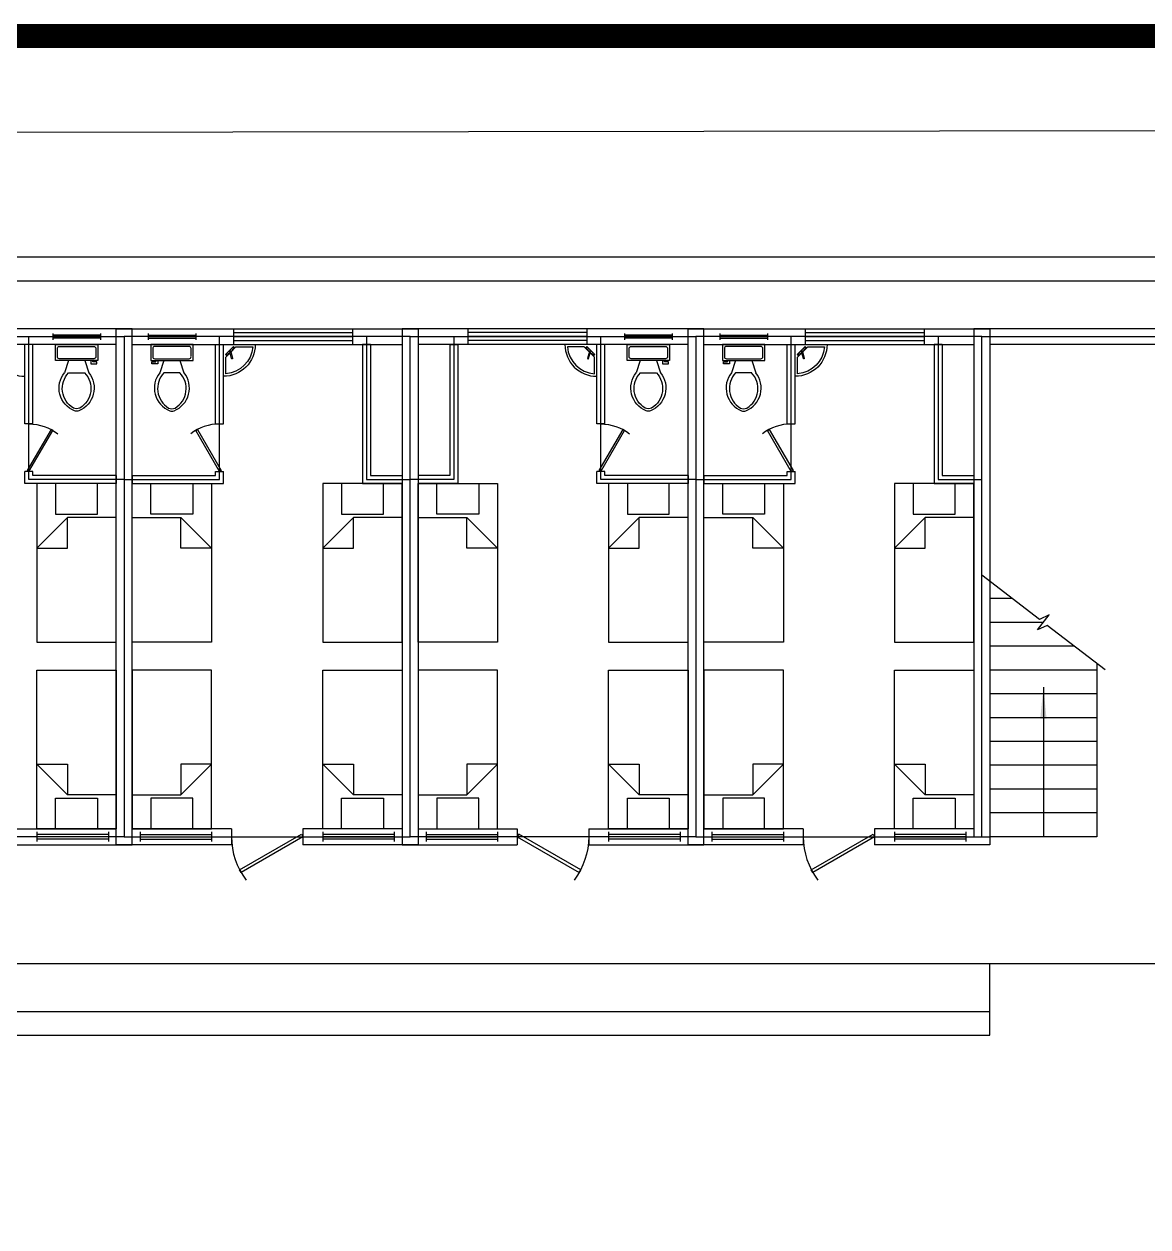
# Model space of a CAD drawing. Extents: x 532522 to 2902776, y -101917278 to 111238625.
# Drawn here: x 2902240.82 to 2902254.97, y 2548952.33 to 2548967.49 of the extents above; entities that cross this region are included whole.
import ezdxf

# ---------------------------------------------------------------- set-up
doc = ezdxf.new("R2010")
doc.units = 0
doc.header["$LTSCALE"] = 1000
doc.header["$MEASUREMENT"] = 0
doc.layers.get('0').update_dxf_attribs({"linetype": 'CONTINUOUS'})
for name, color, linetype in [('施工临建布置', 7, 'CONTINUOUS'), ('施工生活区', 252, 'CONTINUOUS'), ('边坡', 3, 'CONTINUOUS')]:
    doc.layers.add(name, color=color, linetype=linetype)

# ---------------------------------------------------------------- blocks, each defined once
blk = doc.blocks.new('Faucet - kit sink top')
for p, q in [((-5.5, -0.75), (-5.5, -1.25)), ((-4.94278, -0.75), (-5.5, -0.75)), ((-5.5, -1.25), (-4.94278, -1.25)), ((-0.14775, -1.7441), (3.56698, -8.1782)), ((4.43301, -7.6782), (0.71828, -1.2441)), ((4.94278, -0.75), (5.5, -0.75)), ((5.5, -1.25), (4.94278, -1.25)), ((5.5, -0.75), (5.5, -1.25))]:
    blk.add_line(p, q)
blk.add_lwpolyline([(-0.00587, -2), (-6, -2), (-6, 0), (6, 0), (6, -2), (1.15195, -2)])
for centre, radius in [((-4, -1), 1), ((4, -1), 1), ((0, -1), 0.75)]:
    blk.add_circle(centre, radius)
blk.add_arc((4, -7.9282), 0.5, 210, 30)
blk = doc.blocks.new('宿舍楼')
at = {"layer": '施工生活区'}
for p, q in [((22.7, 0), (22.7, -0.9)), ((10.7, -2.6), (10.7, -4.6)), ((10.7, -2.6), (10.7, -4.6)), ((11.7, -4.6), (11.7, -2.6)), ((11.7, -4.6), (11.7, -2.6)), ((11.9, -4.6), (11.9, -2.6)), ((11.9, -4.6), (11.9, -2.6)), ((12.9, -2.6), (12.9, -4.6)), ((12.9, -2.6), (12.9, -4.6)), ((14.3, -2.6), (14.3, -4.6)), ((14.3, -2.6), (14.3, -4.6)), ((15.3, -4.6), (15.3, -2.6)), ((15.3, -4.6), (15.3, -2.6)), ((15.5, -4.6), (15.5, -2.6)), ((15.5, -4.6), (15.5, -2.6)), ((16.5, -2.6), (16.5, -4.6)), ((16.5, -2.6), (16.5, -4.6)), ((17.9, -2.6), (17.9, -4.6)), ((17.9, -2.6), (17.9, -4.6)), ((18.9, -4.6), (18.9, -2.6)), ((18.9, -4.6), (18.9, -2.6)), ((19.1, -4.6), (19.1, -2.6)), ((19.1, -4.6), (19.1, -2.6)), ((20.1, -2.6), (20.1, -4.6)), ((20.1, -2.6), (20.1, -4.6)), ((21.5, -2.6), (21.5, -4.6)), ((21.5, -2.6), (21.5, -4.6)), ((22.5, -4.6), (22.5, -2.6)), ((22.5, -4.6), (22.5, -2.6)), ((10.7, -3.414), (11.086, -3.028)), ((10.7, -3.414), (11.086, -3.028)), ((11.7, -3.028), (11.086, -3.028)), ((11.086, -3.414), (11.086, -3.028)), ((11.7, -3.028), (11.086, -3.028)), ((11.086, -3.414), (11.086, -3.028)), ((11.9, -3.028), (12.514, -3.028)), ((11.9, -3.028), (12.514, -3.028)), ((12.514, -3.414), (12.514, -3.028)), ((12.9, -3.414), (12.514, -3.028)), ((12.514, -3.414), (12.514, -3.028)), ((12.9, -3.414), (12.514, -3.028)), ((14.3, -3.414), (14.686, -3.028)), ((14.3, -3.414), (14.686, -3.028)), ((15.3, -3.028), (14.686, -3.028)), ((14.686, -3.414), (14.686, -3.028)), ((15.3, -3.028), (14.686, -3.028)), ((14.686, -3.414), (14.686, -3.028)), ((15.5, -3.028), (16.114, -3.028)), ((15.5, -3.028), (16.114, -3.028)), ((16.114, -3.414), (16.114, -3.028)), ((16.5, -3.414), (16.114, -3.028)), ((16.114, -3.414), (16.114, -3.028)), ((16.5, -3.414), (16.114, -3.028)), ((17.9, -3.414), (18.286, -3.028)), ((17.9, -3.414), (18.286, -3.028)), ((18.9, -3.028), (18.286, -3.028)), ((18.286, -3.414), (18.286, -3.028)), ((18.9, -3.028), (18.286, -3.028)), ((18.286, -3.414), (18.286, -3.028)), ((19.1, -3.028), (19.714, -3.028)), ((19.1, -3.028), (19.714, -3.028)), ((19.714, -3.414), (19.714, -3.028)), ((20.1, -3.414), (19.714, -3.028)), ((19.714, -3.414), (19.714, -3.028)), ((20.1, -3.414), (19.714, -3.028)), ((21.5, -3.414), (21.886, -3.028)), ((21.5, -3.414), (21.886, -3.028)), ((22.5, -3.028), (21.886, -3.028)), ((21.886, -3.414), (21.886, -3.028)), ((22.5, -3.028), (21.886, -3.028)), ((21.886, -3.414), (21.886, -3.028)), ((10.7, -3.414), (11.086, -3.414)), ((10.7, -3.414), (11.086, -3.414)), ((12.9, -3.414), (12.514, -3.414)), ((12.9, -3.414), (12.514, -3.414)), ((14.3, -3.414), (14.686, -3.414)), ((14.3, -3.414), (14.686, -3.414)), ((16.5, -3.414), (16.114, -3.414)), ((16.5, -3.414), (16.114, -3.414)), ((17.9, -3.414), (18.286, -3.414)), ((17.9, -3.414), (18.286, -3.414)), ((20.1, -3.414), (19.714, -3.414)), ((20.1, -3.414), (19.714, -3.414)), ((21.5, -3.414), (21.886, -3.414)), ((21.5, -3.414), (21.886, -3.414)), ((10.7, -4.6), (11.7, -4.6)), ((10.7, -4.6), (11.7, -4.6)), ((12.9, -4.6), (11.9, -4.6)), ((12.9, -4.6), (11.9, -4.6)), ((14.3, -4.6), (15.3, -4.6)), ((14.3, -4.6), (15.3, -4.6)), ((16.5, -4.6), (15.5, -4.6)), ((16.5, -4.6), (15.5, -4.6)), ((17.9, -4.6), (18.9, -4.6)), ((17.9, -4.6), (18.9, -4.6)), ((20.1, -4.6), (19.1, -4.6)), ((20.1, -4.6), (19.1, -4.6)), ((21.5, -4.6), (22.5, -4.6)), ((21.5, -4.6), (22.5, -4.6)), ((10.7, -6.95), (10.7, -4.95)), ((10.7, -4.95), (11.7, -4.95)), ((10.7, -6.95), (10.7, -4.95)), ((10.7, -4.95), (11.7, -4.95)), ((11.7, -4.95), (11.7, -6.95)), ((11.7, -4.95), (11.7, -6.95)), ((11.9, -4.95), (11.9, -6.95)), ((12.9, -4.95), (11.9, -4.95)), ((11.9, -4.95), (11.9, -6.95)), ((12.9, -4.95), (11.9, -4.95)), ((12.9, -6.95), (12.9, -4.95)), ((12.9, -6.95), (12.9, -4.95)), ((14.3, -6.95), (14.3, -4.95)), ((14.3, -4.95), (15.3, -4.95)), ((14.3, -6.95), (14.3, -4.95)), ((14.3, -4.95), (15.3, -4.95)), ((15.3, -4.95), (15.3, -6.95)), ((15.3, -4.95), (15.3, -6.95)), ((15.5, -4.95), (15.5, -6.95)), ((16.5, -4.95), (15.5, -4.95)), ((15.5, -4.95), (15.5, -6.95)), ((16.5, -4.95), (15.5, -4.95)), ((16.5, -6.95), (16.5, -4.95)), ((16.5, -6.95), (16.5, -4.95)), ((17.9, -6.95), (17.9, -4.95)), ((17.9, -4.95), (18.9, -4.95)), ((17.9, -6.95), (17.9, -4.95)), ((17.9, -4.95), (18.9, -4.95)), ((18.9, -4.95), (18.9, -6.95)), ((18.9, -4.95), (18.9, -6.95)), ((19.1, -4.95), (19.1, -6.95)), ((20.1, -4.95), (19.1, -4.95)), ((19.1, -4.95), (19.1, -6.95)), ((20.1, -4.95), (19.1, -4.95)), ((20.1, -6.95), (20.1, -4.95)), ((20.1, -6.95), (20.1, -4.95)), ((21.5, -6.95), (21.5, -4.95)), ((21.5, -4.95), (22.5, -4.95)), ((21.5, -6.95), (21.5, -4.95)), ((21.5, -4.95), (22.5, -4.95)), ((22.5, -4.95), (22.5, -6.95)), ((22.5, -4.95), (22.5, -6.95)), ((22.986, -5.5), (22.7, -5.5)), ((10.7, -6.136), (11.086, -6.136)), ((10.7, -6.136), (11.086, -6.522)), ((10.7, -6.136), (11.086, -6.136)), ((10.7, -6.136), (11.086, -6.522)), ((11.086, -6.136), (11.086, -6.522)), ((11.086, -6.136), (11.086, -6.522)), ((12.514, -6.136), (12.514, -6.522)), ((12.9, -6.136), (12.514, -6.136)), ((12.9, -6.136), (12.514, -6.522)), ((12.514, -6.136), (12.514, -6.522)), ((12.9, -6.136), (12.514, -6.136)), ((12.9, -6.136), (12.514, -6.522)), ((14.3, -6.136), (14.686, -6.136)), ((14.3, -6.136), (14.686, -6.522)), ((14.3, -6.136), (14.686, -6.136)), ((14.3, -6.136), (14.686, -6.522)), ((14.686, -6.136), (14.686, -6.522)), ((14.686, -6.136), (14.686, -6.522)), ((16.114, -6.136), (16.114, -6.522)), ((16.5, -6.136), (16.114, -6.136)), ((16.5, -6.136), (16.114, -6.522)), ((16.114, -6.136), (16.114, -6.522)), ((16.5, -6.136), (16.114, -6.136)), ((16.5, -6.136), (16.114, -6.522)), ((17.9, -6.136), (18.286, -6.136)), ((17.9, -6.136), (18.286, -6.522)), ((17.9, -6.136), (18.286, -6.136)), ((17.9, -6.136), (18.286, -6.522)), ((18.286, -6.136), (18.286, -6.522)), ((18.286, -6.136), (18.286, -6.522)), ((19.714, -6.136), (19.714, -6.522)), ((20.1, -6.136), (19.714, -6.136)), ((20.1, -6.136), (19.714, -6.522)), ((19.714, -6.136), (19.714, -6.522)), ((20.1, -6.136), (19.714, -6.136)), ((20.1, -6.136), (19.714, -6.522)), ((21.5, -6.136), (21.886, -6.136)), ((21.5, -6.136), (21.886, -6.522)), ((21.5, -6.136), (21.886, -6.136)), ((21.5, -6.136), (21.886, -6.522)), ((21.886, -6.136), (21.886, -6.522)), ((21.886, -6.136), (21.886, -6.522)), ((11.7, -6.522), (11.086, -6.522)), ((11.7, -6.522), (11.086, -6.522)), ((11.9, -6.522), (12.514, -6.522)), ((11.9, -6.522), (12.514, -6.522)), ((15.3, -6.522), (14.686, -6.522)), ((15.3, -6.522), (14.686, -6.522)), ((15.5, -6.522), (16.114, -6.522)), ((15.5, -6.522), (16.114, -6.522)), ((18.9, -6.522), (18.286, -6.522)), ((18.9, -6.522), (18.286, -6.522)), ((19.1, -6.522), (19.714, -6.522)), ((19.1, -6.522), (19.714, -6.522)), ((22.5, -6.522), (21.886, -6.522)), ((22.5, -6.522), (21.886, -6.522)), ((15.3, -6.95), (14.3, -6.95)), ((15.3, -6.95), (14.3, -6.95)), ((15.5, -6.95), (16.5, -6.95)), ((15.5, -6.95), (16.5, -6.95)), ((22.5, -6.95), (21.5, -6.95)), ((22.5, -6.95), (21.5, -6.95))]:
    blk.add_line(p, q, dxfattribs=at)
at = {"layer": '施工生活区', "color": 6}
for p, q in [((43.5, -0.9), (4.7, -0.9)), ((13.271, -2.05), (13.252, -2.082)), ((13.271, -2.05), (13.252, -2.082)), ((13.252, -2.082), (14.031, -2.532)), ((13.252, -2.082), (14.031, -2.532)), ((14.05, -2.5), (13.271, -2.05)), ((14.05, -2.5), (13.271, -2.05)), ((16.75, -2.5), (17.529, -2.05)), ((16.75, -2.5), (17.529, -2.05)), ((17.548, -2.082), (16.769, -2.532)), ((17.548, -2.082), (16.769, -2.532)), ((17.529, -2.05), (17.548, -2.082)), ((17.529, -2.05), (17.548, -2.082)), ((20.471, -2.05), (20.452, -2.082)), ((20.471, -2.05), (20.452, -2.082)), ((20.452, -2.082), (21.231, -2.532)), ((20.452, -2.082), (21.231, -2.532)), ((21.25, -2.5), (20.471, -2.05)), ((21.25, -2.5), (20.471, -2.05)), ((10.45, -2.4), (11.9, -2.4)), ((10.45, -2.4), (11.9, -2.4)), ((11.7, -2.4), (11.7, -8.9)), ((11.7, -2.4), (11.7, -8.9)), ((13.15, -2.4), (11.7, -2.4)), ((13.15, -2.4), (11.7, -2.4)), ((11.9, -2.4), (11.9, -8.9)), ((11.9, -2.4), (11.9, -8.9)), ((13.15, -2.6), (13.15, -2.4)), ((13.15, -2.6), (13.15, -2.4)), ((14.05, -2.6), (14.05, -2.4)), ((15.5, -2.4), (14.05, -2.4)), ((14.05, -2.6), (14.05, -2.4)), ((15.5, -2.4), (14.05, -2.4)), ((15.3, -8.9), (15.3, -2.4)), ((15.3, -8.9), (15.3, -2.4)), ((15.3, -2.4), (16.75, -2.4)), ((15.3, -2.4), (16.75, -2.4)), ((15.5, -8.9), (15.5, -2.4)), ((15.5, -8.9), (15.5, -2.4)), ((16.75, -2.6), (16.75, -2.4)), ((16.75, -2.6), (16.75, -2.4)), ((17.65, -2.6), (17.65, -2.4)), ((17.65, -2.4), (19.1, -2.4)), ((17.65, -2.6), (17.65, -2.4)), ((17.65, -2.4), (19.1, -2.4)), ((18.9, -2.4), (18.9, -8.9)), ((18.9, -2.4), (18.9, -8.9)), ((20.35, -2.4), (18.9, -2.4)), ((20.35, -2.4), (18.9, -2.4)), ((19.1, -2.4), (19.1, -8.9)), ((19.1, -2.4), (19.1, -8.9)), ((20.35, -2.6), (20.35, -2.4)), ((20.35, -2.6), (20.35, -2.4)), ((21.25, -2.6), (21.25, -2.4)), ((22.7, -2.4), (21.25, -2.4)), ((21.25, -2.6), (21.25, -2.4)), ((22.7, -2.4), (21.25, -2.4)), ((22.7, -8.9), (22.7, -2.4)), ((22.7, -8.9), (22.7, -2.4)), ((11.8, -2.5), (8.2, -2.5)), ((11.8, -2.5), (8.2, -2.5)), ((10.7, -2.56), (10.7, -2.44)), ((10.7, -2.56), (10.7, -2.44)), ((11.6, -2.47), (10.7, -2.47)), ((11.6, -2.47), (10.7, -2.47)), ((11.6, -2.5), (10.7, -2.5)), ((11.6, -2.5), (10.7, -2.5)), ((11.6, -2.53), (10.7, -2.53)), ((11.6, -2.53), (10.7, -2.53)), ((11.6, -2.56), (11.6, -2.44)), ((11.6, -2.56), (11.6, -2.44)), ((11.8, -2.5), (15.4, -2.5)), ((11.8, -8.8), (11.8, -2.5)), ((11.8, -2.5), (15.4, -2.5)), ((11.8, -8.8), (11.8, -2.5)), ((11.8, -8.8), (11.8, -2.5)), ((11.8, -8.8), (11.8, -2.5)), ((12, -2.56), (12, -2.44)), ((12, -2.56), (12, -2.44)), ((12, -2.47), (12.9, -2.47)), ((12, -2.47), (12.9, -2.47)), ((12, -2.5), (12.9, -2.5)), ((12, -2.5), (12.9, -2.5)), ((12, -2.53), (12.9, -2.53)), ((12, -2.53), (12.9, -2.53)), ((12.9, -2.56), (12.9, -2.44)), ((12.9, -2.56), (12.9, -2.44)), ((14.031, -2.532), (14.05, -2.5)), ((14.031, -2.532), (14.05, -2.5)), ((14.3, -2.56), (14.3, -2.44)), ((14.3, -2.56), (14.3, -2.44)), ((15.2, -2.47), (14.3, -2.47)), ((15.2, -2.47), (14.3, -2.47)), ((15.2, -2.5), (14.3, -2.5)), ((15.2, -2.5), (14.3, -2.5)), ((15.2, -2.53), (14.3, -2.53)), ((15.2, -2.53), (14.3, -2.53)), ((15.2, -2.56), (15.2, -2.44)), ((15.2, -2.56), (15.2, -2.44)), ((19, -2.5), (15.4, -2.5)), ((15.4, -2.5), (15.4, -8.8)), ((19, -2.5), (15.4, -2.5)), ((15.4, -2.5), (15.4, -8.8)), ((15.4, -2.5), (15.4, -8.8)), ((15.4, -2.5), (15.4, -8.8)), ((15.6, -2.56), (15.6, -2.44)), ((15.6, -2.56), (15.6, -2.44)), ((15.6, -2.47), (16.5, -2.47)), ((15.6, -2.47), (16.5, -2.47)), ((15.6, -2.5), (16.5, -2.5)), ((15.6, -2.5), (16.5, -2.5)), ((15.6, -2.53), (16.5, -2.53)), ((15.6, -2.53), (16.5, -2.53)), ((16.5, -2.56), (16.5, -2.44)), ((16.5, -2.56), (16.5, -2.44)), ((16.769, -2.532), (16.75, -2.5)), ((16.769, -2.532), (16.75, -2.5)), ((17.9, -2.56), (17.9, -2.44)), ((17.9, -2.56), (17.9, -2.44)), ((18.8, -2.47), (17.9, -2.47)), ((18.8, -2.47), (17.9, -2.47)), ((18.8, -2.5), (17.9, -2.5)), ((18.8, -2.5), (17.9, -2.5)), ((18.8, -2.53), (17.9, -2.53)), ((18.8, -2.53), (17.9, -2.53)), ((18.8, -2.56), (18.8, -2.44)), ((18.8, -2.56), (18.8, -2.44)), ((19, -2.5), (22.6, -2.5)), ((19, -8.8), (19, -2.5)), ((19, -2.5), (22.6, -2.5)), ((19, -8.8), (19, -2.5)), ((19, -8.8), (19, -2.5)), ((19, -8.8), (19, -2.5)), ((19.2, -2.56), (19.2, -2.44)), ((19.2, -2.56), (19.2, -2.44)), ((19.2, -2.47), (20.1, -2.47)), ((19.2, -2.47), (20.1, -2.47)), ((19.2, -2.5), (20.1, -2.5)), ((19.2, -2.5), (20.1, -2.5)), ((19.2, -2.53), (20.1, -2.53)), ((19.2, -2.53), (20.1, -2.53)), ((20.1, -2.56), (20.1, -2.44)), ((20.1, -2.56), (20.1, -2.44)), ((21.231, -2.532), (21.25, -2.5)), ((21.231, -2.532), (21.25, -2.5)), ((21.5, -2.56), (21.5, -2.44)), ((21.5, -2.56), (21.5, -2.44)), ((22.4, -2.47), (21.5, -2.47)), ((22.4, -2.47), (21.5, -2.47)), ((22.4, -2.5), (21.5, -2.5)), ((22.4, -2.5), (21.5, -2.5)), ((22.4, -2.53), (21.5, -2.53)), ((22.4, -2.53), (21.5, -2.53)), ((22.4, -2.56), (22.4, -2.44)), ((22.4, -2.56), (22.4, -2.44)), ((22.5, -8.9), (22.5, -2.5)), ((22.6, -2.5), (22.6, -8.8)), ((22.6, -2.5), (22.6, -8.8)), ((22.6, -2.5), (22.6, -8.8)), ((24.05, -2.5), (22.7, -2.5)), ((22.7, -8.7), (22.7, -2.5)), ((23.375, -4.386), (23.375, -2.5)), ((24.05, -4.68), (24.05, -2.5)), ((10.45, -2.6), (11.7, -2.6)), ((10.45, -2.6), (11.7, -2.6)), ((11.7, -2.6), (10.7, -2.6)), ((11.7, -2.6), (10.7, -2.6)), ((11.7, -2.6), (11.7, -8.7)), ((11.7, -2.6), (11.7, -8.7)), ((11.9, -2.6), (11.9, -8.7)), ((11.9, -2.6), (11.9, -8.7)), ((13.15, -2.6), (11.9, -2.6)), ((13.15, -2.6), (11.9, -2.6)), ((11.9, -2.6), (12.9, -2.6)), ((11.9, -2.6), (12.9, -2.6)), ((15.3, -2.6), (14.05, -2.6)), ((15.3, -2.6), (14.05, -2.6)), ((15.3, -2.6), (14.3, -2.6)), ((15.3, -2.6), (14.3, -2.6)), ((15.3, -8.7), (15.3, -2.6)), ((15.3, -8.7), (15.3, -2.6)), ((15.5, -8.7), (15.5, -2.6)), ((15.5, -8.7), (15.5, -2.6)), ((15.5, -2.6), (16.75, -2.6)), ((15.5, -2.6), (16.75, -2.6)), ((15.5, -2.6), (16.5, -2.6)), ((15.5, -2.6), (16.5, -2.6)), ((17.65, -2.6), (18.9, -2.6)), ((17.65, -2.6), (18.9, -2.6)), ((18.9, -2.6), (17.9, -2.6)), ((18.9, -2.6), (17.9, -2.6)), ((18.9, -2.6), (18.9, -8.7)), ((18.9, -2.6), (18.9, -8.7)), ((19.1, -2.6), (19.1, -8.7)), ((19.1, -2.6), (19.1, -8.7)), ((20.35, -2.6), (19.1, -2.6)), ((20.35, -2.6), (19.1, -2.6)), ((19.1, -2.6), (20.1, -2.6)), ((19.1, -2.6), (20.1, -2.6)), ((22.5, -2.6), (21.25, -2.6)), ((22.5, -2.6), (21.25, -2.6)), ((22.5, -2.6), (21.5, -2.6)), ((22.5, -2.6), (21.5, -2.6)), ((22.5, -8.7), (22.5, -2.6)), ((22.5, -8.7), (22.5, -2.6)), ((24.05, -2.8), (22.7, -2.8)), ((24.05, -3.1), (22.7, -3.1)), ((24.05, -3.4), (22.7, -3.4)), ((24.05, -3.7), (22.7, -3.7)), ((24.05, -4), (22.7, -4)), ((24.05, -4.3), (22.7, -4.3)), ((24.05, -4.6), (22.7, -4.6)), ((24.151, -4.601), (23.423, -5.163)), ((23.764, -4.9), (22.7, -4.9)), ((23.302, -5.105), (23.448, -5.295)), ((23.423, -5.163), (23.302, -5.105)), ((23.327, -5.237), (22.6, -5.797)), ((23.375, -5.2), (22.7, -5.2)), ((23.448, -5.295), (23.327, -5.237)), ((10.55, -6.95), (10.55, -7.1)), ((11.7, -6.95), (10.55, -6.95)), ((10.55, -6.95), (10.55, -7.1)), ((11.7, -6.95), (10.55, -6.95)), ((11.7, -6.95), (10.7, -6.95)), ((11.7, -6.95), (10.7, -6.95)), ((11.9, -6.95), (13.05, -6.95)), ((11.9, -6.95), (13.05, -6.95)), ((11.9, -6.95), (12.9, -6.95)), ((11.9, -6.95), (12.9, -6.95)), ((13.05, -6.95), (13.05, -7.1)), ((13.05, -6.95), (13.05, -7.1)), ((14.8, -8.7), (14.8, -6.95)), ((14.8, -6.95), (15.3, -6.95)), ((14.8, -8.7), (14.8, -6.95)), ((14.8, -6.95), (15.3, -6.95)), ((16, -6.95), (15.5, -6.95)), ((16, -6.95), (15.5, -6.95)), ((16, -8.7), (16, -6.95)), ((16, -8.7), (16, -6.95)), ((17.75, -6.95), (17.75, -7.1)), ((18.9, -6.95), (17.75, -6.95)), ((17.75, -6.95), (17.75, -7.1)), ((18.9, -6.95), (17.75, -6.95)), ((18.9, -6.95), (17.9, -6.95)), ((18.9, -6.95), (17.9, -6.95)), ((19.1, -6.95), (20.25, -6.95)), ((19.1, -6.95), (20.25, -6.95)), ((19.1, -6.95), (20.1, -6.95)), ((19.1, -6.95), (20.1, -6.95)), ((20.25, -6.95), (20.25, -7.1)), ((20.25, -6.95), (20.25, -7.1)), ((22, -8.7), (22, -6.95)), ((22, -6.95), (22.5, -6.95)), ((22, -8.7), (22, -6.95)), ((22, -6.95), (22.5, -6.95)), ((10.65, -7.1), (10.55, -7.1)), ((10.65, -7.1), (10.55, -7.1)), ((10.578, -7.112), (10.6, -7.1)), ((10.578, -7.112), (10.6, -7.1)), ((10.878, -7.631), (10.578, -7.112)), ((10.878, -7.631), (10.578, -7.112)), ((10.6, -7), (10.6, -8.8)), ((11.8, -7), (10.6, -7)), ((10.6, -7), (10.6, -8.8)), ((11.8, -7), (10.6, -7)), ((10.6, -7.1), (10.899, -7.619)), ((10.6, -7.1), (10.899, -7.619)), ((10.65, -7.05), (10.65, -7.1)), ((11.7, -7.05), (10.65, -7.05)), ((10.65, -7.05), (10.65, -7.1)), ((11.7, -7.05), (10.65, -7.05)), ((11.8, -7), (13, -7)), ((11.8, -7), (13, -7)), ((11.9, -7.05), (12.95, -7.05)), ((11.9, -7.05), (12.95, -7.05)), ((13, -7.1), (12.701, -7.619)), ((13, -7.1), (12.701, -7.619)), ((12.722, -7.631), (13.022, -7.112)), ((12.722, -7.631), (13.022, -7.112)), ((12.95, -7.05), (12.95, -7.1)), ((12.95, -7.05), (12.95, -7.1)), ((12.95, -7.1), (13.05, -7.1)), ((12.95, -7.1), (13.05, -7.1)), ((13, -7), (13, -8.8)), ((13, -7), (13, -8.8)), ((13.022, -7.112), (13, -7.1)), ((13.022, -7.112), (13, -7.1)), ((14.85, -8.8), (14.85, -7)), ((14.85, -7), (15.4, -7)), ((14.85, -8.8), (14.85, -7)), ((14.85, -7), (15.4, -7)), ((14.9, -8.7), (14.9, -7.05)), ((14.9, -7.05), (15.3, -7.05)), ((14.9, -8.7), (14.9, -7.05)), ((14.9, -7.05), (15.3, -7.05)), ((15.95, -7), (15.4, -7)), ((15.95, -7), (15.4, -7)), ((15.9, -7.05), (15.5, -7.05)), ((15.9, -7.05), (15.5, -7.05)), ((15.9, -8.7), (15.9, -7.05)), ((15.9, -8.7), (15.9, -7.05)), ((15.95, -8.8), (15.95, -7)), ((15.95, -8.8), (15.95, -7)), ((17.85, -7.1), (17.75, -7.1)), ((17.85, -7.1), (17.75, -7.1)), ((17.778, -7.112), (17.8, -7.1)), ((17.778, -7.112), (17.8, -7.1)), ((18.078, -7.631), (17.778, -7.112)), ((18.078, -7.631), (17.778, -7.112)), ((17.8, -7), (17.8, -8.8)), ((19, -7), (17.8, -7)), ((17.8, -7), (17.8, -8.8)), ((19, -7), (17.8, -7)), ((17.8, -7.1), (18.099, -7.619)), ((17.8, -7.1), (18.099, -7.619)), ((17.85, -7.05), (17.85, -7.1)), ((18.9, -7.05), (17.85, -7.05)), ((17.85, -7.05), (17.85, -7.1)), ((18.9, -7.05), (17.85, -7.05)), ((19, -7), (20.2, -7)), ((19, -7), (20.2, -7)), ((19.1, -7.05), (20.15, -7.05)), ((19.1, -7.05), (20.15, -7.05)), ((20.2, -7.1), (19.901, -7.619)), ((20.2, -7.1), (19.901, -7.619)), ((19.922, -7.631), (20.222, -7.112)), ((19.922, -7.631), (20.222, -7.112)), ((20.15, -7.05), (20.15, -7.1)), ((20.15, -7.05), (20.15, -7.1)), ((20.15, -7.1), (20.25, -7.1)), ((20.15, -7.1), (20.25, -7.1)), ((20.2, -7), (20.2, -8.8)), ((20.2, -7), (20.2, -8.8)), ((20.222, -7.112), (20.2, -7.1)), ((20.222, -7.112), (20.2, -7.1)), ((22.05, -8.8), (22.05, -7)), ((22.05, -7), (22.6, -7)), ((22.05, -8.8), (22.05, -7)), ((22.05, -7), (22.6, -7)), ((22.1, -8.7), (22.1, -7.05)), ((22.1, -7.05), (22.5, -7.05)), ((22.1, -8.7), (22.1, -7.05)), ((22.1, -7.05), (22.5, -7.05)), ((10.55, -7.7), (10.55, -8.7)), ((10.55, -7.7), (10.55, -8.7)), ((10.65, -7.7), (10.55, -7.7)), ((10.65, -7.7), (10.55, -7.7)), ((10.65, -7.7), (10.65, -8.7)), ((10.65, -7.7), (10.65, -8.7)), ((10.899, -7.619), (10.878, -7.631)), ((10.899, -7.619), (10.878, -7.631)), ((12.701, -7.619), (12.722, -7.631)), ((12.701, -7.619), (12.722, -7.631)), ((12.95, -7.7), (12.95, -8.7)), ((12.95, -7.7), (12.95, -8.7)), ((12.95, -7.7), (13.05, -7.7)), ((12.95, -7.7), (13.05, -7.7)), ((13.05, -7.7), (13.05, -8.7)), ((13.05, -7.7), (13.05, -8.7)), ((17.75, -7.7), (17.75, -8.7)), ((17.75, -7.7), (17.75, -8.7)), ((17.85, -7.7), (17.75, -7.7)), ((17.85, -7.7), (17.75, -7.7)), ((17.85, -7.7), (17.85, -8.7)), ((17.85, -7.7), (17.85, -8.7)), ((18.099, -7.619), (18.078, -7.631)), ((18.099, -7.619), (18.078, -7.631)), ((19.901, -7.619), (19.922, -7.631)), ((19.901, -7.619), (19.922, -7.631)), ((20.15, -7.7), (20.15, -8.7)), ((20.15, -7.7), (20.15, -8.7)), ((20.15, -7.7), (20.25, -7.7)), ((20.15, -7.7), (20.25, -7.7)), ((20.25, -7.7), (20.25, -8.7)), ((20.25, -7.7), (20.25, -8.7)), ((11.098, -8.497), (11.048, -8.344)), ((11.098, -8.497), (11.048, -8.344)), ((11.098, -8.344), (11.302, -8.344)), ((11.098, -8.344), (11.302, -8.344)), ((11.302, -8.497), (11.352, -8.344)), ((11.302, -8.497), (11.352, -8.344)), ((11.378, -8.459), (11.454, -8.459)), ((11.378, -8.497), (11.378, -8.459)), ((11.378, -8.459), (11.454, -8.459)), ((11.378, -8.497), (11.378, -8.459)), ((11.454, -8.484), (11.403, -8.484)), ((11.403, -8.484), (11.403, -8.497)), ((11.454, -8.484), (11.403, -8.484)), ((11.403, -8.484), (11.403, -8.497)), ((11.454, -8.459), (11.454, -8.484)), ((11.454, -8.459), (11.454, -8.484)), ((12.222, -8.459), (12.146, -8.459)), ((12.146, -8.459), (12.146, -8.484)), ((12.222, -8.459), (12.146, -8.459)), ((12.146, -8.459), (12.146, -8.484)), ((12.146, -8.484), (12.197, -8.484)), ((12.146, -8.484), (12.197, -8.484)), ((12.197, -8.484), (12.197, -8.497)), ((12.197, -8.484), (12.197, -8.497)), ((12.222, -8.497), (12.222, -8.459)), ((12.222, -8.497), (12.222, -8.459)), ((12.298, -8.497), (12.248, -8.344)), ((12.298, -8.497), (12.248, -8.344)), ((12.502, -8.344), (12.298, -8.344)), ((12.502, -8.344), (12.298, -8.344)), ((12.502, -8.497), (12.552, -8.344)), ((12.502, -8.497), (12.552, -8.344)), ((18.298, -8.497), (18.248, -8.344)), ((18.298, -8.497), (18.248, -8.344)), ((18.298, -8.344), (18.502, -8.344)), ((18.298, -8.344), (18.502, -8.344)), ((18.502, -8.497), (18.552, -8.344)), ((18.502, -8.497), (18.552, -8.344)), ((18.578, -8.459), (18.654, -8.459)), ((18.578, -8.497), (18.578, -8.459)), ((18.578, -8.459), (18.654, -8.459)), ((18.578, -8.497), (18.578, -8.459)), ((18.654, -8.484), (18.603, -8.484)), ((18.603, -8.484), (18.603, -8.497)), ((18.654, -8.484), (18.603, -8.484)), ((18.603, -8.484), (18.603, -8.497)), ((18.654, -8.459), (18.654, -8.484)), ((18.654, -8.459), (18.654, -8.484)), ((19.422, -8.459), (19.346, -8.459)), ((19.346, -8.459), (19.346, -8.484)), ((19.422, -8.459), (19.346, -8.459)), ((19.346, -8.459), (19.346, -8.484)), ((19.346, -8.484), (19.397, -8.484)), ((19.346, -8.484), (19.397, -8.484)), ((19.397, -8.484), (19.397, -8.497)), ((19.397, -8.484), (19.397, -8.497)), ((19.422, -8.497), (19.422, -8.459)), ((19.422, -8.497), (19.422, -8.459)), ((19.498, -8.497), (19.448, -8.344)), ((19.498, -8.497), (19.448, -8.344)), ((19.702, -8.344), (19.498, -8.344)), ((19.702, -8.344), (19.498, -8.344)), ((19.702, -8.497), (19.752, -8.344)), ((19.702, -8.497), (19.752, -8.344)), ((10.933, -8.497), (10.933, -8.7)), ((11.467, -8.497), (10.933, -8.497)), ((10.933, -8.497), (10.933, -8.7)), ((11.467, -8.497), (10.933, -8.497)), ((10.959, -8.548), (10.959, -8.649)), ((10.959, -8.548), (10.959, -8.649)), ((11.416, -8.522), (10.984, -8.522)), ((11.416, -8.522), (10.984, -8.522)), ((11.441, -8.649), (11.441, -8.548)), ((11.441, -8.649), (11.441, -8.548)), ((11.467, -8.7), (11.467, -8.497)), ((11.467, -8.7), (11.467, -8.497)), ((12.133, -8.7), (12.133, -8.497)), ((12.133, -8.497), (12.667, -8.497)), ((12.133, -8.7), (12.133, -8.497)), ((12.133, -8.497), (12.667, -8.497)), ((12.159, -8.649), (12.159, -8.548)), ((12.159, -8.649), (12.159, -8.548)), ((12.184, -8.522), (12.616, -8.522)), ((12.184, -8.522), (12.616, -8.522)), ((12.641, -8.548), (12.641, -8.649)), ((12.641, -8.548), (12.641, -8.649)), ((12.667, -8.497), (12.667, -8.7)), ((12.667, -8.497), (12.667, -8.7)), ((18.133, -8.497), (18.133, -8.7)), ((18.667, -8.497), (18.133, -8.497)), ((18.133, -8.497), (18.133, -8.7)), ((18.667, -8.497), (18.133, -8.497)), ((18.159, -8.548), (18.159, -8.649)), ((18.159, -8.548), (18.159, -8.649)), ((18.616, -8.522), (18.184, -8.522)), ((18.616, -8.522), (18.184, -8.522)), ((18.641, -8.649), (18.641, -8.548)), ((18.641, -8.649), (18.641, -8.548)), ((18.667, -8.7), (18.667, -8.497)), ((18.667, -8.7), (18.667, -8.497)), ((19.333, -8.7), (19.333, -8.497)), ((19.333, -8.497), (19.867, -8.497)), ((19.333, -8.7), (19.333, -8.497)), ((19.333, -8.497), (19.867, -8.497)), ((19.359, -8.649), (19.359, -8.548)), ((19.359, -8.649), (19.359, -8.548)), ((19.384, -8.522), (19.816, -8.522)), ((19.384, -8.522), (19.816, -8.522)), ((19.841, -8.548), (19.841, -8.649)), ((19.841, -8.548), (19.841, -8.649)), ((19.867, -8.497), (19.867, -8.7)), ((19.867, -8.497), (19.867, -8.7)), ((11.7, -8.7), (8.3, -8.7)), ((11.7, -8.7), (8.3, -8.7)), ((10.9, -8.84), (10.9, -8.76)), ((10.9, -8.84), (10.9, -8.76)), ((11.5, -8.78), (10.9, -8.78)), ((11.5, -8.78), (10.9, -8.78)), ((10.933, -8.7), (11.467, -8.7)), ((10.933, -8.7), (11.467, -8.7)), ((10.984, -8.675), (11.416, -8.675)), ((10.984, -8.675), (11.416, -8.675)), ((11.5, -8.84), (11.5, -8.76)), ((11.5, -8.84), (11.5, -8.76)), ((11.9, -8.7), (15.3, -8.7)), ((11.9, -8.7), (15.3, -8.7)), ((12.1, -8.84), (12.1, -8.76)), ((12.1, -8.84), (12.1, -8.76)), ((12.1, -8.78), (12.7, -8.78)), ((12.1, -8.78), (12.7, -8.78)), ((12.667, -8.7), (12.133, -8.7)), ((12.667, -8.7), (12.133, -8.7)), ((12.616, -8.675), (12.184, -8.675)), ((12.616, -8.675), (12.184, -8.675)), ((12.7, -8.84), (12.7, -8.76)), ((12.7, -8.84), (12.7, -8.76)), ((13.175, -8.901), (13.175, -8.7)), ((13.175, -8.901), (13.175, -8.7)), ((13.175, -8.75), (14.675, -8.75)), ((13.175, -8.75), (14.675, -8.75)), ((14.675, -8.901), (14.675, -8.7)), ((14.675, -8.901), (14.675, -8.7)), ((18.9, -8.7), (15.5, -8.7)), ((18.9, -8.7), (15.5, -8.7)), ((16.125, -8.901), (16.125, -8.7)), ((16.125, -8.901), (16.125, -8.7)), ((17.625, -8.75), (16.125, -8.75)), ((17.625, -8.75), (16.125, -8.75)), ((17.625, -8.901), (17.625, -8.7)), ((17.625, -8.901), (17.625, -8.7)), ((18.1, -8.84), (18.1, -8.76)), ((18.1, -8.84), (18.1, -8.76)), ((18.7, -8.78), (18.1, -8.78)), ((18.7, -8.78), (18.1, -8.78)), ((18.133, -8.7), (18.667, -8.7)), ((18.133, -8.7), (18.667, -8.7)), ((18.184, -8.675), (18.616, -8.675)), ((18.184, -8.675), (18.616, -8.675)), ((18.7, -8.84), (18.7, -8.76)), ((18.7, -8.84), (18.7, -8.76)), ((19.1, -8.7), (22.5, -8.7)), ((19.1, -8.7), (22.5, -8.7)), ((19.3, -8.84), (19.3, -8.76)), ((19.3, -8.84), (19.3, -8.76)), ((19.3, -8.78), (19.9, -8.78)), ((19.3, -8.78), (19.9, -8.78)), ((19.867, -8.7), (19.333, -8.7)), ((19.867, -8.7), (19.333, -8.7)), ((19.816, -8.675), (19.384, -8.675)), ((19.816, -8.675), (19.384, -8.675)), ((19.9, -8.84), (19.9, -8.76)), ((19.9, -8.84), (19.9, -8.76)), ((20.375, -8.901), (20.375, -8.7)), ((20.375, -8.901), (20.375, -8.7)), ((20.375, -8.75), (21.875, -8.75)), ((20.375, -8.75), (21.875, -8.75)), ((21.875, -8.901), (21.875, -8.7)), ((21.875, -8.901), (21.875, -8.7)), ((25.5, -8.7), (22.7, -8.7)), ((11.9, -8.9), (8.1, -8.9)), ((11.9, -8.9), (8.1, -8.9)), ((8.2, -8.8), (11.8, -8.8)), ((8.2, -8.8), (11.8, -8.8)), ((11.5, -8.8), (10.9, -8.8)), ((11.5, -8.8), (10.9, -8.8)), ((11.5, -8.82), (10.9, -8.82)), ((11.5, -8.82), (10.9, -8.82)), ((11.7, -8.9), (15.5, -8.9)), ((11.7, -8.9), (15.5, -8.9)), ((15.4, -8.8), (11.8, -8.8)), ((15.4, -8.8), (11.8, -8.8)), ((12.1, -8.8), (12.7, -8.8)), ((12.1, -8.8), (12.7, -8.8)), ((12.1, -8.82), (12.7, -8.82)), ((12.1, -8.82), (12.7, -8.82)), ((13.175, -8.8), (14.675, -8.8)), ((13.175, -8.8), (14.675, -8.8)), ((13.175, -8.85), (14.675, -8.85)), ((13.175, -8.85), (14.675, -8.85)), ((19.1, -8.9), (15.3, -8.9)), ((19.1, -8.9), (15.3, -8.9)), ((15.4, -8.8), (19, -8.8)), ((15.4, -8.8), (19, -8.8)), ((17.625, -8.8), (16.125, -8.8)), ((17.625, -8.8), (16.125, -8.8)), ((17.625, -8.85), (16.125, -8.85)), ((17.625, -8.85), (16.125, -8.85)), ((18.7, -8.8), (18.1, -8.8)), ((18.7, -8.8), (18.1, -8.8)), ((18.7, -8.82), (18.1, -8.82)), ((18.7, -8.82), (18.1, -8.82)), ((18.9, -8.9), (22.7, -8.9)), ((18.9, -8.9), (22.7, -8.9)), ((22.6, -8.8), (19, -8.8)), ((22.6, -8.8), (19, -8.8)), ((19.3, -8.8), (19.9, -8.8)), ((19.3, -8.8), (19.9, -8.8)), ((19.3, -8.82), (19.9, -8.82)), ((19.3, -8.82), (19.9, -8.82)), ((20.375, -8.8), (21.875, -8.8)), ((20.375, -8.8), (21.875, -8.8)), ((20.375, -8.85), (21.875, -8.85)), ((20.375, -8.85), (21.875, -8.85)), ((25.7, -8.9), (22.5, -8.9)), ((22.6, -8.8), (25.6, -8.8))]:
    blk.add_line(p, q, dxfattribs=at)
at = {"layer": '施工生活区', "color": 6, "linetype": 'Continuous'}
for p, q in [((22.5, -2.5), (22.7, -2.5)), ((11.7, -7.05), (11.7, -6.95)), ((11.7, -7.05), (11.7, -6.95)), ((11.9, -7.05), (11.9, -6.95)), ((11.9, -7.05), (11.9, -6.95)), ((15.3, -7.05), (15.3, -6.95)), ((15.3, -7.05), (15.3, -6.95)), ((15.5, -7.05), (15.5, -6.95)), ((15.5, -7.05), (15.5, -6.95)), ((18.9, -7.05), (18.9, -6.95)), ((18.9, -7.05), (18.9, -6.95)), ((19.1, -7.05), (19.1, -6.95)), ((19.1, -7.05), (19.1, -6.95)), ((22.5, -7.05), (22.5, -6.95)), ((22.5, -7.05), (22.5, -6.95)), ((10.65, -8.7), (10.55, -8.7)), ((10.65, -8.7), (10.55, -8.7)), ((12.95, -8.7), (13.05, -8.7)), ((12.95, -8.7), (13.05, -8.7)), ((14.9, -8.7), (14.8, -8.7)), ((14.9, -8.7), (14.8, -8.7)), ((15.9, -8.7), (16, -8.7)), ((15.9, -8.7), (16, -8.7)), ((17.85, -8.7), (17.75, -8.7)), ((17.85, -8.7), (17.75, -8.7)), ((20.15, -8.7), (20.25, -8.7)), ((20.15, -8.7), (20.25, -8.7)), ((22.1, -8.7), (22, -8.7)), ((22.1, -8.7), (22, -8.7))]:
    blk.add_line(p, q, dxfattribs=at)
at = {"layer": '施工生活区'}
for points in [[(25.5, 0), (48.2, 0), (48.2, -9.8), (0, -9.8), (0, 0), (22.7, 0)], [(25.5, -0.3), (47.9, -0.3), (47.9, -9.5), (0.3, -9.5), (0.3, -0.3), (22.7, -0.3)]]:
    blk.add_lwpolyline(points, dxfattribs=at)
for points in [[(10.936, -2.986), (11.464, -2.986), (11.464, -2.6), (10.936, -2.6)], [(10.936, -2.986), (11.464, -2.986), (11.464, -2.6), (10.936, -2.6)], [(12.664, -2.986), (12.136, -2.986), (12.136, -2.6), (12.664, -2.6)], [(12.664, -2.986), (12.136, -2.986), (12.136, -2.6), (12.664, -2.6)], [(14.536, -2.986), (15.064, -2.986), (15.064, -2.6), (14.536, -2.6)], [(14.536, -2.986), (15.064, -2.986), (15.064, -2.6), (14.536, -2.6)], [(16.264, -2.986), (15.736, -2.986), (15.736, -2.6), (16.264, -2.6)], [(16.264, -2.986), (15.736, -2.986), (15.736, -2.6), (16.264, -2.6)], [(18.136, -2.986), (18.664, -2.986), (18.664, -2.6), (18.136, -2.6)], [(18.136, -2.986), (18.664, -2.986), (18.664, -2.6), (18.136, -2.6)], [(19.864, -2.986), (19.336, -2.986), (19.336, -2.6), (19.864, -2.6)], [(19.864, -2.986), (19.336, -2.986), (19.336, -2.6), (19.864, -2.6)], [(21.736, -2.986), (22.264, -2.986), (22.264, -2.6), (21.736, -2.6)], [(21.736, -2.986), (22.264, -2.986), (22.264, -2.6), (21.736, -2.6)], [(10.936, -6.564), (11.464, -6.564), (11.464, -6.95), (10.936, -6.95)], [(10.936, -6.564), (11.464, -6.564), (11.464, -6.95), (10.936, -6.95)], [(12.664, -6.564), (12.136, -6.564), (12.136, -6.95), (12.664, -6.95)], [(12.664, -6.564), (12.136, -6.564), (12.136, -6.95), (12.664, -6.95)], [(14.536, -6.564), (15.064, -6.564), (15.064, -6.95), (14.536, -6.95)], [(14.536, -6.564), (15.064, -6.564), (15.064, -6.95), (14.536, -6.95)], [(16.264, -6.564), (15.736, -6.564), (15.736, -6.95), (16.264, -6.95)], [(16.264, -6.564), (15.736, -6.564), (15.736, -6.95), (16.264, -6.95)], [(18.136, -6.564), (18.664, -6.564), (18.664, -6.95), (18.136, -6.95)], [(18.136, -6.564), (18.664, -6.564), (18.664, -6.95), (18.136, -6.95)], [(19.864, -6.564), (19.336, -6.564), (19.336, -6.95), (19.864, -6.95)], [(19.864, -6.564), (19.336, -6.564), (19.336, -6.95), (19.864, -6.95)], [(21.736, -6.564), (22.264, -6.564), (22.264, -6.95), (21.736, -6.95)], [(21.736, -6.564), (22.264, -6.564), (22.264, -6.95), (21.736, -6.95)]]:
    blk.add_lwpolyline(points, close=True, dxfattribs=at)
at = {"layer": '施工生活区', "color": 6}
for points in [[(10.15, -8.7, -0.414214), (10.55, -8.3), (10.55, -8.7)], [(10.15, -8.7, -0.414214), (10.55, -8.3), (10.55, -8.7)], [(13.45, -8.7, 0.414214), (13.05, -8.3), (13.05, -8.7)], [(13.45, -8.7, 0.414214), (13.05, -8.3), (13.05, -8.7)], [(17.35, -8.7, -0.414214), (17.75, -8.3), (17.75, -8.7)], [(17.35, -8.7, -0.414214), (17.75, -8.3), (17.75, -8.7)], [(20.65, -8.7, 0.414214), (20.25, -8.3), (20.25, -8.7)], [(20.65, -8.7, 0.414214), (20.25, -8.3), (20.25, -8.7)]]:
    blk.add_lwpolyline(points, format="xyb", close=True, dxfattribs=at)
for points in [[(13.143, -8.606), (13.207, -8.67), (13.419, -8.67, 0.367426), (13.08, -8.331), (13.08, -8.543), (13.133, -8.596)], [(13.143, -8.606), (13.207, -8.67), (13.419, -8.67, 0.367426), (13.08, -8.331), (13.08, -8.543), (13.133, -8.596)], [(17.657, -8.606), (17.593, -8.67), (17.381, -8.67, -0.367426), (17.72, -8.331), (17.72, -8.543), (17.667, -8.596)], [(17.657, -8.606), (17.593, -8.67), (17.381, -8.67, -0.367426), (17.72, -8.331), (17.72, -8.543), (17.667, -8.596)], [(20.343, -8.606), (20.407, -8.67), (20.619, -8.67, 0.367426), (20.28, -8.331), (20.28, -8.543), (20.333, -8.596)], [(20.343, -8.606), (20.407, -8.67), (20.619, -8.67, 0.367426), (20.28, -8.331), (20.28, -8.543), (20.333, -8.596)]]:
    blk.add_lwpolyline(points, format="xyb", dxfattribs=at)
at = {"layer": '施工生活区', "color": 6, "extrusion": (0, 0, -1)}
for centre, major_axis, start_param, end_param in [((14.05, -2.5), (-0.636, 0.636), 5.497787, 6.148972), ((14.05, -2.5), (-0.636, 0.636), 5.497787, 6.148972), ((21.25, -2.5), (-0.636, 0.636), 5.497787, 6.148972), ((21.25, -2.5), (-0.636, 0.636), 5.497787, 6.148972), ((13, -7.1), (0.424, 0.424), 2.356194, 3.007379), ((13, -7.1), (0.424, 0.424), 2.356194, 3.007379), ((20.2, -7.1), (0.424, 0.424), 2.356194, 3.007379), ((20.2, -7.1), (0.424, 0.424), 2.356194, 3.007379), ((12.489, -8.152), (0.219, 0.219), 3.2545, 5.113316), ((12.489, -8.152), (0.219, 0.219), 3.2545, 5.113316), ((12.4, -7.963), (-0.0718, 0.0718), 0.521165, 1.049632), ((12.4, -7.963), (-0.0718, 0.0718), 0.521165, 1.049632), ((12.311, -8.152), (0.219, 0.219), -0.400929, 1.457886), ((12.311, -8.152), (0.219, 0.219), -0.400929, 1.457886), ((19.689, -8.152), (0.219, 0.219), 3.2545, 5.113316), ((19.689, -8.152), (0.219, 0.219), 3.2545, 5.113316), ((19.6, -7.963), (-0.0718, 0.0718), 0.521165, 1.049632), ((19.6, -7.963), (-0.0718, 0.0718), 0.521165, 1.049632), ((19.511, -8.152), (0.219, 0.219), -0.400929, 1.457886), ((19.511, -8.152), (0.219, 0.219), -0.400929, 1.457886), ((12.507, -8.146), (-0.203, 0.203), 4.73626, 6.526603), ((12.507, -8.146), (-0.203, 0.203), 4.73626, 6.526603), ((12.4, -7.992), (-0.0718, 0.0718), 0.361839, 1.208958), ((12.4, -7.992), (-0.0718, 0.0718), 0.361839, 1.208958), ((12.293, -8.146), (0.203, 0.203), -0.243421, 1.546922), ((12.293, -8.146), (0.203, 0.203), -0.243421, 1.546922), ((19.707, -8.146), (-0.203, 0.203), 4.73626, 6.526603), ((19.707, -8.146), (-0.203, 0.203), 4.73626, 6.526603), ((19.6, -7.992), (-0.0718, 0.0718), 0.361839, 1.208958), ((19.6, -7.992), (-0.0718, 0.0718), 0.361839, 1.208958), ((19.493, -8.146), (0.203, 0.203), -0.243421, 1.546922), ((19.493, -8.146), (0.203, 0.203), -0.243421, 1.546922), ((12.181, -8.544), (0.0159, 0.0159), 3.785094, 5.639684), ((12.181, -8.544), (0.0159, 0.0159), 3.785094, 5.639684), ((12.619, -8.544), (-0.0159, 0.0159), 0.643501, 2.498092), ((12.619, -8.544), (-0.0159, 0.0159), 0.643501, 2.498092), ((19.381, -8.544), (0.0159, 0.0159), 3.785094, 5.639684), ((19.381, -8.544), (0.0159, 0.0159), 3.785094, 5.639684), ((19.819, -8.544), (-0.0159, 0.0159), 0.643501, 2.498092), ((19.819, -8.544), (-0.0159, 0.0159), 0.643501, 2.498092), ((12.181, -8.652), (-0.0159, 0.0159), 3.785094, 5.639684), ((12.181, -8.652), (-0.0159, 0.0159), 3.785094, 5.639684), ((12.619, -8.652), (0.0159, 0.0159), 0.643501, 2.498092), ((12.619, -8.652), (0.0159, 0.0159), 0.643501, 2.498092), ((19.381, -8.652), (-0.0159, 0.0159), 3.785094, 5.639684), ((19.381, -8.652), (-0.0159, 0.0159), 3.785094, 5.639684), ((19.819, -8.652), (0.0159, 0.0159), 0.643501, 2.498092), ((19.819, -8.652), (0.0159, 0.0159), 0.643501, 2.498092)]:
    blk.add_ellipse(centre, major_axis=major_axis, ratio=1, start_param=start_param, end_param=end_param, dxfattribs=at)
at = {"layer": '施工生活区', "color": 6}
for centre, major_axis, start_param, end_param in [((16.75, -2.5), (0.636, 0.636), 5.497787, 6.148972), ((16.75, -2.5), (0.636, 0.636), 5.497787, 6.148972), ((10.6, -7.1), (-0.424, 0.424), 2.356194, 3.007379), ((10.6, -7.1), (-0.424, 0.424), 2.356194, 3.007379), ((17.8, -7.1), (-0.424, 0.424), 2.356194, 3.007379), ((17.8, -7.1), (-0.424, 0.424), 2.356194, 3.007379), ((11.289, -8.152), (-0.219, 0.219), -0.400929, 1.457886), ((11.289, -8.152), (-0.219, 0.219), -0.400929, 1.457886), ((11.2, -7.963), (0.0718, 0.0718), 0.521165, 1.049632), ((11.2, -7.963), (0.0718, 0.0718), 0.521165, 1.049632), ((11.111, -8.152), (-0.219, 0.219), 3.2545, 5.113316), ((11.111, -8.152), (-0.219, 0.219), 3.2545, 5.113316), ((18.489, -8.152), (-0.219, 0.219), -0.400929, 1.457886), ((18.489, -8.152), (-0.219, 0.219), -0.400929, 1.457886), ((18.4, -7.963), (0.0718, 0.0718), 0.521165, 1.049632), ((18.4, -7.963), (0.0718, 0.0718), 0.521165, 1.049632), ((18.311, -8.152), (-0.219, 0.219), 3.2545, 5.113316), ((18.311, -8.152), (-0.219, 0.219), 3.2545, 5.113316), ((11.307, -8.146), (-0.203, 0.203), -0.243421, 1.546922), ((11.307, -8.146), (-0.203, 0.203), -0.243421, 1.546922), ((11.2, -7.992), (0.0718, 0.0718), 0.361839, 1.208958), ((11.2, -7.992), (0.0718, 0.0718), 0.361839, 1.208958), ((11.093, -8.146), (0.203, 0.203), 4.73626, 6.526603), ((11.093, -8.146), (0.203, 0.203), 4.73626, 6.526603), ((18.507, -8.146), (-0.203, 0.203), -0.243421, 1.546922), ((18.507, -8.146), (-0.203, 0.203), -0.243421, 1.546922), ((18.4, -7.992), (0.0718, 0.0718), 0.361839, 1.208958), ((18.4, -7.992), (0.0718, 0.0718), 0.361839, 1.208958), ((18.293, -8.146), (0.203, 0.203), 4.73626, 6.526603), ((18.293, -8.146), (0.203, 0.203), 4.73626, 6.526603), ((10.981, -8.544), (0.0159, 0.0159), 0.643501, 2.498092), ((10.981, -8.544), (0.0159, 0.0159), 0.643501, 2.498092), ((11.419, -8.544), (-0.0159, 0.0159), 3.785094, 5.639684), ((11.419, -8.544), (-0.0159, 0.0159), 3.785094, 5.639684), ((18.181, -8.544), (0.0159, 0.0159), 0.643501, 2.498092), ((18.181, -8.544), (0.0159, 0.0159), 0.643501, 2.498092), ((18.619, -8.544), (-0.0159, 0.0159), 3.785094, 5.639684), ((18.619, -8.544), (-0.0159, 0.0159), 3.785094, 5.639684), ((10.981, -8.652), (-0.0159, 0.0159), 0.643501, 2.498092), ((10.981, -8.652), (-0.0159, 0.0159), 0.643501, 2.498092), ((11.419, -8.652), (0.0159, 0.0159), 3.785094, 5.639684), ((11.419, -8.652), (0.0159, 0.0159), 3.785094, 5.639684), ((18.181, -8.652), (-0.0159, 0.0159), 0.643501, 2.498092), ((18.181, -8.652), (-0.0159, 0.0159), 0.643501, 2.498092), ((18.619, -8.652), (0.0159, 0.0159), 3.785094, 5.639684), ((18.619, -8.652), (0.0159, 0.0159), 3.785094, 5.639684)]:
    blk.add_ellipse(centre, major_axis=major_axis, ratio=1, start_param=start_param, end_param=end_param, dxfattribs=at)
blk.add_solid([(23.375, -4.386), (23.415, -3.986), (23.335, -3.986)], dxfattribs=at)
at = {"layer": '施工生活区', "color": 6, "xscale": 0.01200000001552927, "yscale": 0.01200000001552927, "zscale": 0.01200000001552927, "rotation": 135.000000024565}
for p in [(13.125, -8.625), (13.125, -8.625), (20.325, -8.625), (20.325, -8.625)]:
    blk.add_blockref('Faucet - kit sink top', p, dxfattribs=at)
at = {"layer": '施工生活区', "color": 6, "extrusion": (0, 0, -1), "xscale": 0.01200000001552927, "yscale": 0.01200000001552927, "zscale": -0.012, "rotation": 135.000000024565}
blk.add_blockref('Faucet - kit sink top', (-17.675, -8.625), dxfattribs=at)
blk.add_blockref('Faucet - kit sink top', (-17.675, -8.625), dxfattribs=at)

msp = doc.modelspace()

# ---------------------------------------------------------------- linework, layer by layer
at = {"layer": '施工临建布置', "color": 6, "linetype": 'Continuous', "flags": 128}
msp.add_lwpolyline([(2902232.137, 2548907.22), (2902279.582, 2548920.02), (2902279.508, 2548966.172), (2902102.811, 2548965.927), (2902181.91, 2548843.105), (2902226.152, 2548843.112)], close=True, dxfattribs=at)
at = {"layer": '边坡', "color": 3, "linetype": 'Continuous', "const_width": 0.3, "flags": 128}
msp.add_lwpolyline([(2902112.233, 2548967.335), (2902435.926, 2548967.335)], dxfattribs=at)

# ---------------------------------------------------------------- block references
at = {"layer": '施工临建布置', "color": 6, "linetype": 'Continuous', "xscale": -1, "rotation": 180}
msp.add_blockref('宿舍楼', (2902230.279, 2548954.748), dxfattribs=at)

doc.saveas('drawing.dxf')
